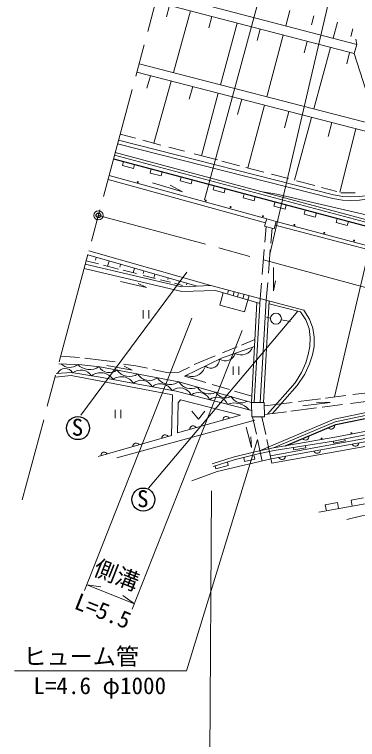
# Model space of a CAD drawing. Units: millimetres, scale not verified. Extents: x 40000 to 680000, y 20000 to 380000.
# Drawn here: x 309414 to 346554, y 240362 to 318834 of the extents above; entities that cross this region are included whole.
import ezdxf
from ezdxf.enums import TextEntityAlignment as Align

# ---------------------------------------------------------------- set-up
doc = ezdxf.new("R2010")
doc.units = ezdxf.units.MM
doc.header["$LTSCALE"] = 1000
doc.header["$PDMODE"] = 32
doc.header["$PDSIZE"] = 500
doc.linetypes.add('CHAIN', pattern=[18.5, 12, -1.5, 3.5, -1.5])
for name, color, linetype, lineweight in [('M-BGD', 7, 'Continuous', 13), ('M-BMK', 2, 'CHAIN', 13), ('M-BMK-SRVR', 3, 'Continuous', 25), ('M-STR-HTXT', 7, 'Continuous', 13)]:
    doc.layers.add(name, color=color, linetype=linetype, lineweight=lineweight)
doc.layers.add('M-OTRS', color=6, linetype='Continuous')
doc.styles.add('ＭＳ ゴシック', font='')
doc.styles.get('ＭＳ ゴシック').set_extended_font_data('MS Gothic')

msp = doc.modelspace()

# ---------------------------------------------------------------- linework, layer by layer
at = {"layer": 'M-BGD'}
for p, q in [((336701, 323531), (329986, 298778)), ((324967, 321214), (346499, 315587)), ((324698, 320210), (346184, 314595)), ((326198, 319818), (325861, 318584)), ((328462, 319226), (326622, 312543)), ((330785, 318619), (330449, 317385)), ((339243, 319283), (338792, 317601)), ((341842, 318688), (341589, 317730)), ((333515, 317906), (331719, 311226)), ((343906, 316265), (344377, 318000)), ((336028, 317249), (335700, 316013)), ((346060, 317289), (345845, 316457)), ((338523, 316597), (336737, 309930)), ((341110, 315921), (340783, 314685)), ((341830, 308614), (343634, 315262)), ((345696, 314722), (345381, 313483)), ((322901, 313505), (348671, 306847)), ((322656, 312592), (348092, 306021)), ((324124, 312213), (323757, 310868)), ((326371, 311633), (324518, 304903)), ((328715, 311027), (328344, 309669)), ((331474, 310314), (329656, 303549)), ((334015, 309658), (333574, 307997)), ((336492, 309018), (334673, 302227)), ((339104, 308343), (338635, 306574)), ((339734, 300893), (341582, 307703)), ((343767, 307138), (343381, 305623)), ((346391, 306460), (344651, 299598)), ((320854, 305868), (322504, 305433)), ((323302, 305223), (325259, 304708)), ((326135, 304477), (327820, 304033)), ((328867, 303757), (331394, 303091)), ((321212, 302923), (321094, 302479)), ((331850, 302971), (333760, 302468)), ((321094, 302479), (322296, 302159)), ((322414, 302602), (322296, 302159)), ((324216, 302122), (324097, 301678)), ((334462, 302282), (336400, 301772)), ((336730, 296718), (319659, 301408)), ((324097, 301678), (325299, 301358)), ((325418, 301801), (325299, 301358)), ((337226, 301554), (339069, 301069)), ((336599, 296273), (319540, 300962)), ((327455, 301258), (327337, 300814)), ((327337, 300814), (328539, 300494)), ((328657, 300937), (328539, 300494)), ((339951, 300836), (341932, 300314)), ((331030, 300304), (330912, 299861)), ((330912, 299861), (332114, 299541)), ((332232, 299984), (332114, 299541)), ((342670, 300120), (344305, 299689)), ((334279, 299438), (334161, 298995)), ((334161, 298995), (335363, 298674)), ((335481, 299117), (335363, 298674)), ((344758, 299547), (346304, 299522)), ((337631, 298544), (337512, 298101)), ((338833, 298223), (338714, 297780)), ((337512, 298101), (338714, 297780)), ((340903, 297671), (340784, 297228)), ((340784, 297228), (341986, 296908)), ((342105, 297351), (341986, 296908)), ((344365, 296748), (344246, 296305)), ((336656, 295893), (336518, 294176)), ((337637, 296039), (376081, 285853)), ((337749, 296416), (376174, 286236)), ((344246, 296305), (345449, 295984)), ((345567, 296427), (345449, 295984)), ((337300, 295702), (337169, 294073)), ((317352, 292804), (329184, 289435)), ((336454, 293389), (336239, 290709)), ((337112, 293361), (336909, 290832)), ((317184, 292170), (318510, 291833)), ((318260, 292545), (318184, 292233)), ((319653, 292149), (319502, 291580)), ((319053, 291695), (320661, 291286)), ((320908, 291792), (320823, 291485)), ((321198, 291149), (322634, 290784)), ((322403, 291366), (322276, 290875)), ((316611, 275452), (328057, 290939)), ((323406, 291080), (323329, 290812)), ((323360, 290600), (324630, 290277)), ((324608, 290738), (324511, 290307)), ((325216, 290128), (326315, 289848)), ((326041, 290330), (326008, 290153)), ((326730, 289743), (327619, 289517)), ((327238, 289989), (327156, 289635)), ((328101, 289743), (328054, 289566)), ((336163, 289765), (336029, 288089)), ((336828, 289819), (336675, 287919)), ((332590, 288991), (332470, 288576)), ((333182, 288836), (333078, 288398)), ((333670, 288708), (333559, 288257)), ((334274, 288549), (334146, 288086)), ((334813, 288408), (334688, 287927)), ((336029, 288089), (335373, 276838)), ((335644, 287648), (335091, 276837)), ((336675, 287919), (336030, 276842)), ((337005, 287832), (336365, 276844)), ((323348, 286825), (323348, 285927)), ((323929, 267555), (340098, 286733)), ((323971, 286825), (323971, 285927)), ((336695, 286058), (337130, 285975)), ((338296, 285769), (339307, 285609)), ((333991, 283051), (335439, 283646)), ((331934, 282206), (333534, 282864)), ((314416, 281841), (316456, 281691)), ((328884, 280954), (331139, 281880)), ((333082, 280738), (333082, 279840)), ((333705, 280738), (333705, 279840)), ((327804, 279681), (330135, 278989)), ((330800, 278791), (332699, 278227)), ((333253, 278062), (335125, 277506)), ((347658, 277902), (346042, 277695)), ((327122, 276792), (327382, 277124)), ((333873, 275475), (327382, 277124)), ((342562, 277249), (340169, 276942)), ((345291, 277599), (343075, 277315)), ((327067, 273545), (327122, 276792)), ((339464, 276852), (336467, 276468)), ((337117, 271072), (367074, 276502)), ((342103, 276247), (339351, 275894)), ((344928, 276609), (342746, 276329)), ((347766, 276973), (345786, 276719)), ((320301, 276043), (320301, 275146)), ((320924, 276043), (320924, 275146)), ((327067, 273545), (333873, 275475)), ((328614, 275882), (329324, 275051)), ((330034, 275882), (329324, 275051)), ((338861, 275831), (336473, 275525)), ((337192, 270727), (367101, 276164)), ((337295, 270259), (366602, 275586)), ((320486, 270834), (335452, 274911)), ((335195, 275276), (335600, 273427)), ((336195, 275282), (336612, 273378)), ((326417, 273252), (318482, 270984)), ((335731, 272831), (336240, 270506)), ((336732, 272831), (337295, 270259)), ((345870, 266273), (347198, 266517)), ((345870, 266273), (345989, 265626)), ((343061, 265756), (344388, 266000)), ((343061, 265756), (343180, 265109)), ((344388, 266000), (344507, 265353))]:
    msp.add_line(p, q, dxfattribs=at)
for points in [[(346368, 316150), (346499, 315587), (346184, 314595), (348671, 306847), (348092, 306021), (350789, 302146)], [(320582, 304849), (343879, 298932), (344921, 298745), (345753, 298689), (346772, 298735), (347529, 298838), (348242, 299016), (349105, 299455), (349691, 299922), (350190, 300552), (350800, 301489), (351230, 302293), (351726, 302957), (352128, 303368), (352659, 303788), (353724, 304430), (354484, 304810), (355597, 305219)], [(320680, 305237), (343964, 299323), (344970, 299142), (345757, 299089), (346736, 299134), (347457, 299197), (348102, 299393), (348781, 299823), (349360, 300261), (349865, 300786)], [(320323, 303884), (348515, 296366), (349870, 295319), (355620, 293847), (366545, 290472), (376303, 287457)], [(320245, 303594), (348379, 296091), (349736, 295044), (355539, 293558), (366457, 290185), (369021, 289393)], [(324359, 300607), (327593, 299635), (326285, 300346)], [(336069, 299685), (337825, 299396), (348578, 296887), (351066, 295310)], [(317474, 293253), (330661, 289497), (340756, 286848)], [(316966, 291356), (327532, 288868), (331182, 288952), (335997, 287544)], [(317084, 291799), (327523, 289365), (330661, 289497)], [(337456, 291440), (337442, 288916), (337681, 290024)], [(320892, 289938), (323724, 289275), (322796, 289733)], [(334688, 287927), (334331, 286638), (331649, 287384), (332012, 288710)], [(336813, 275578), (339794, 278949), (340477, 280090), (340963, 281127), (341224, 282034), (341393, 282894), (341436, 283856), (341324, 284841), (340971, 285788), (340391, 286660), (336986, 287506)], [(337335, 275635), (340020, 278692), (340850, 279909), (341367, 281030), (341696, 281990), (341864, 282894), (341870, 283922), (341721, 284881), (341341, 285853), (340756, 286848)], [(335401, 282891), (331828, 281630), (327804, 279681)], [(314199, 281032), (316711, 280920), (318660, 280710), (327198, 279084), (335091, 276837)], [(317017, 281635), (318784, 281438), (320316, 281242)], [(321232, 280999), (322550, 280793), (323803, 280550)], [(319407, 280842), (322150, 280347), (321272, 280777)], [(324410, 280410), (326065, 280046), (327261, 280139), (328364, 280663)], [(313813, 279593), (315558, 279762), (326505, 277668), (326417, 273252)], [(313915, 279972), (315587, 280079), (318700, 279593), (326911, 278060), (335096, 275986)], [(335958, 271614), (344044, 275023), (348708, 276004), (357643, 276864), (366826, 278238), (368313, 278813), (374285, 277001), (378731, 276687), (396338, 270671)], [(337456, 271920), (344134, 274735), (348753, 275707), (357680, 276566), (366904, 277946), (368324, 278496), (374230, 276704), (378671, 276391), (396241, 270387)], [(330828, 270202), (333103, 270913), (335589, 271539), (337467, 271922), (344300, 273116), (359182, 275962), (368088, 277617), (373281, 276101)], [(330918, 269916), (333184, 270624), (335655, 271246), (337523, 271627), (343941, 272637), (359238, 275667), (367999, 277211), (373288, 275787)], [(340626, 276484), (343601, 276843), (342112, 276868)], [(334486, 274186), (335075, 271970), (335000, 273129)], [(343941, 272637), (343971, 272423), (345229, 272672), (345197, 272885)], [(339600, 271954), (339650, 271697), (340971, 271930), (340933, 272164)], [(334249, 270892), (334332, 270452), (335435, 270708), (335329, 271164)], [(328632, 268376), (331370, 269376), (337192, 270727)], [(331129, 269982), (331217, 269661), (332562, 270035), (332478, 270403)], [(342370, 264960), (347782, 265956), (350109, 266124), (354007, 266895), (357175, 267372), (360274, 267680), (363751, 267980), (367256, 267996), (369732, 267945), (371518, 267792), (373920, 267512), (376742, 267063), (379415, 266586), (382836, 265792), (388615, 264065), (395195, 261593), (404431, 257559)], [(348656, 264649), (347007, 264566), (345409, 264188)]]:
    msp.add_lwpolyline(points, dxfattribs=at)
at = {"layer": 'M-BGD', "lineweight": 25}
for points in [[(320142, 303208), (348198, 295726), (349556, 294677), (355430, 293173), (366339, 289803), (376097, 286788)], [(338775, 272151), (344224, 274448), (348799, 275410), (357717, 276269), (366981, 277655), (368336, 278179), (374175, 276407), (378611, 276094), (396144, 270103)]]:
    msp.add_lwpolyline(points, dxfattribs=at)
at = {"layer": 'M-BGD'}
for points in [[(336730, 296718), (336500, 295939), (337518, 295637), (337749, 296416)], [(335091, 276837), (335101, 275276), (336474, 275284), (336465, 276845)]]:
    msp.add_lwpolyline(points, close=True, dxfattribs=at)
for centre, radius in [((322768, 300690), 53.3), ((330120, 298691), 53.3), ((332805, 297993), 53.3), ((336310, 297002), 53.3), ((339721, 296058), 53.3), ((342946, 295198), 53.3), ((346189, 294366), 53.3), ((337721, 285915), 594), ((345901, 273504), 53.3), ((342657, 272938), 53.3)]:
    msp.add_circle(centre, radius, dxfattribs=at)
at = {"layer": 'M-BGD', "lineweight": 25}
for centre in [(316288, 274068), (323362, 266331)]:
    msp.add_circle(centre, 1250, dxfattribs=at)
at = {"layer": 'M-BGD'}
for centre, radius, start, end in [((333963, 283309), 1328, 240.47581, 338.41202), ((332237, 282445), 1111, 235.84814, 344.72509), ((315396, 282038), 1396, 226.75805, 308.17446), ((317544, 282205), 1803, 224.53769, 304.55928), ((330687, 281482), 927, 228.93524, 2.74848), ((314911, 279597), 924, 30.03101, 155.41749), ((316579, 278880), 1465, 35.8939, 126.35528), ((319684, 281350), 1283, 209.4118, 309.46095), ((321847, 281295), 1640, 214.76257, 303.66884), ((328611, 281158), 1514, 246.02963, 345.65409), ((318735, 278442), 1619, 33.45101, 126.76459), ((320993, 278101), 1532, 32.51502, 126.33626), ((324000, 280660), 1442, 210.41852, 308.01288), ((326255, 280419), 1634, 213.20097, 305.23043), ((323151, 277924), 1323, 27.95999, 130.89128), ((325220, 277398), 1458, 30.70353, 128.14774), ((328536, 279928), 1582, 212.23487, 295.98062), ((327303, 277016), 1399, 26.7131, 126.36352), ((329354, 276626), 1296, 23.36482, 128.1953), ((330487, 279185), 1429, 208.39374, 299.82176), ((332298, 278659), 1312, 212.96708, 295.24841), ((331329, 276142), 1270, 23.34644, 128.21368), ((334000, 278116), 1311, 209.42721, 298.78828), ((333249, 274764), 2027, 39.71971, 111.84041), ((332346, 274973), 360, 26.50209, 185.16802), ((328763, 273956), 360, 26.50209, 185.16802), ((343717, 274306), 360, 213.52504, 12.19097), ((325733, 272987), 360, 26.61578, 185.2817), ((340932, 273132), 360, 213.52504, 12.19097), ((322582, 272087), 360, 26.61578, 185.2817), ((346324, 272454), 360, 200.96935, 359.63528), ((342187, 271703), 360, 200.96935, 359.63528), ((319130, 271100), 360, 26.61578, 185.2817), ((338384, 271011), 360, 200.96935, 359.63528)]:
    msp.add_arc(centre, radius, start, end, dxfattribs=at)
at = {"layer": 'M-BMK'}
for p, q in [((326943, 328587), (310247, 266286)), ((318503, 297094), (397002, 275855))]:
    msp.add_line(p, q, dxfattribs=at)
at = {"layer": 'M-BMK-SRVR', "lineweight": 13}
msp.add_circle((318503, 297094), 500, dxfattribs=at)
at = {"layer": 'M-BMK-SRVR'}
msp.add_point((318503, 297094), dxfattribs=at)
at = {"layer": 'M-OTRS'}
msp.add_point((318503, 297094), dxfattribs=at)
at = {"layer": 'M-STR-HTXT'}
for p, q in [((337075, 292895), (344612, 325359)), ((344053, 277440), (353757, 318758)), ((328624, 285974), (317011, 256493)), ((334051, 284634), (322165, 254463)), ((328023, 247812), (335731, 272831)), ((330760, 267271), (330513, 231994)), ((317244, 257086), (322399, 255055)), ((317244, 257086), (318777, 256885)), ((322399, 255055), (321140, 255954)), ((309414, 247812), (328023, 247812))]:
    msp.add_line(p, q, dxfattribs=at)

# ---------------------------------------------------------------- texts
at = {"layer": 'M-BGD', "style": 'ＭＳ ゴシック'}
for p in [(315609, 272694), (322683, 264958)]:
    msp.add_text('S', height=1833, dxfattribs=at).set_placement(p, align=Align.BOTTOM_LEFT)
at = {"layer": 'M-STR-HTXT', "style": 'ＭＳ ゴシック'}
for s, p in [('側溝', (317616, 257727)), ('L=5.5', (315557, 254057))]:
    msp.add_text(s, height=1833, rotation=338.499, dxfattribs=at).set_placement(p, align=Align.BOTTOM_LEFT)
for s, p in [('ヒューム管', (310381, 247888)), ('L=4.6 φ1000', (311463, 244721))]:
    msp.add_text(s, height=1833, dxfattribs=at).set_placement(p, align=Align.BOTTOM_LEFT)

doc.saveas('drawing.dxf')
